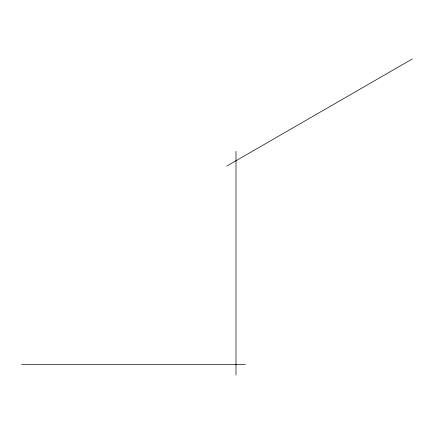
<?xml version="1.0" encoding="UTF-8"?>
<svg xmlns="http://www.w3.org/2000/svg" width="434" height="434" viewBox="0 0 434 434"><rect width="100%" height="100%" fill="white"/><g stroke="black" fill="none" stroke-linecap="round" stroke-linejoin="round"><path stroke-width="0.65" d="M226.727 166.103L412.3 58.959M21.7 364.359L245.4 364.359M235.982 151.341L235.982 375.041"/></g></svg>
